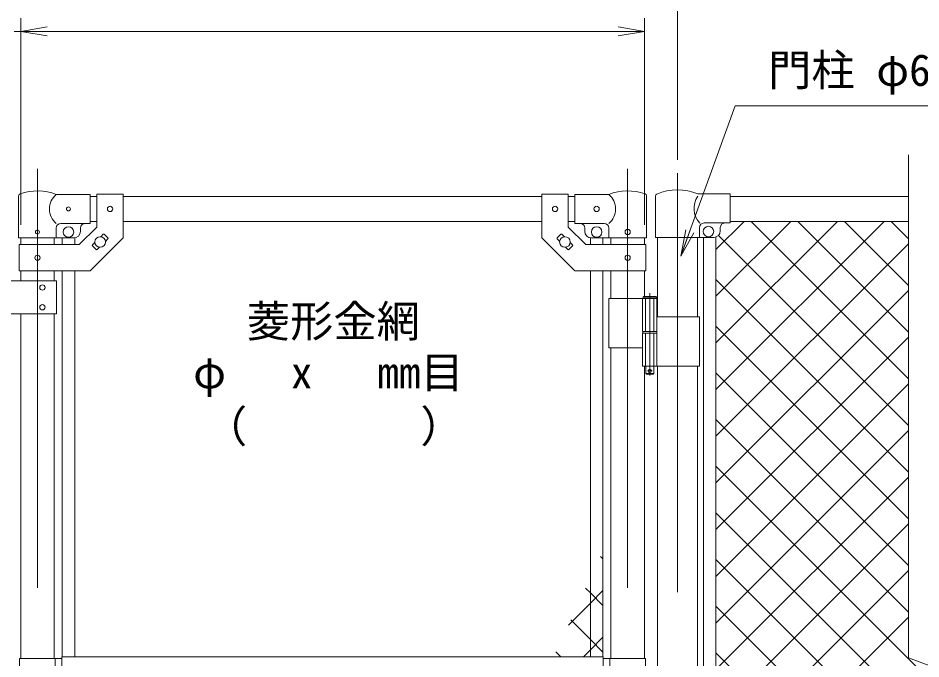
# Model space of a CAD drawing. Units: millimetres, scale not verified. Extents: x -4200 to 4200, y -2970 to 2970.
# Drawn here: x 1243 to 2611, y 760 to 1732 of the extents above; entities that cross this region are included whole.
import ezdxf
from ezdxf.enums import TextEntityAlignment as Align

# ---------------------------------------------------------------- set-up
doc = ezdxf.new("R2010")
doc.units = ezdxf.units.MM
doc.header["$LTSCALE"] = 20
doc.linetypes.add('DASHED', pattern=[7.5, 6, -1.5])
doc.linetypes.add('USER1', pattern=[50.8, 31.75, -6.35, 6.35, -6.35])
for name, color, linetype, lineweight in [('0-1_D-BMK', 2, 'USER1', 13), ('0-2_D-STR1', 1, 'Continuous', 18), ('0-3_D-STR3', 3, 'Continuous', 13), ('0-4_D-STR-DIM', 7, 'Continuous', 9), ('0-5_0', 3, 'Continuous', 18), ('0-6_D-STR-TXT', 7, 'Continuous', 9), ('0-7_D-STR2', 7, 'Continuous', 9)]:
    doc.layers.add(name, color=color, linetype=linetype, lineweight=lineweight)
doc.styles.add('ＭＳ ゴシック', font='')
doc.styles.get('ＭＳ ゴシック').set_extended_font_data('MS Gothic')

# ---------------------------------------------------------------- blocks, each defined once
blk = doc.blocks.new('_Open')
at = {"layer": '0-5_0', "color": 7, "lineweight": 9}
blk.add_line((-20, 3.33), (0, 0), dxfattribs=at)
blk.add_lwpolyline([(-20, -3.33), (0, 0), (-20, 0)], dxfattribs=at)

msp = doc.modelspace()

# ---------------------------------------------------------------- linework, layer by layer
at = {"layer": '0-1_D-BMK'}
for p, q in [((1272.39, 1503.1), (1272.39, -35.29)), ((2166.59, 1503.1), (2166.59, -35.29)), ((2241.99, 1496.61), (2241.99, -120.04)), ((2200.15, 1314.79), (2200.15, 1189.9)), ((2196.52, 1196.87), (2203.78, 1196.87))]:
    msp.add_line(p, q, dxfattribs=at)
at = {"layer": '0-2_D-STR1'}
for p, q in [((1362.39, 1461.37), (1352.39, 1461.37)), ((2036.59, 1461.37), (1402.39, 1461.37)), ((2086.59, 1461.37), (2076.59, 1461.37)), ((2321.99, 1461.37), (2591.99, 1461.37)), ((1362.39, 1423.37), (1352.39, 1423.37)), ((2036.59, 1423.37), (1402.39, 1423.37)), ((2086.59, 1423.37), (2076.59, 1423.37)), ((2321.99, 1423.37), (2591.99, 1423.37)), ((1246.99, 1398.37), (1246.99, 1388.32)), ((1297.79, 1398.37), (1297.79, 1388.32)), ((2141.19, 1398.37), (2141.19, 1388.32)), ((2191.99, 1398.37), (2191.99, 1388.32)), ((2211.74, 1399.07), (2211.74, 1278.87)), ((2272.24, 1399.07), (2272.24, 1278.87)), ((1246.99, 1348.32), (1246.99, 1333.32)), ((1297.79, 1348.32), (1297.79, 1333.32)), ((2141.19, 1348.32), (2141.19, 1306.87)), ((2191.99, 1348.32), (2191.99, 1309.87)), ((1246.99, 1283.32), (1246.99, 761.37)), ((1297.79, 1283.32), (1297.79, 761.37)), ((2141.19, 1231.87), (2141.19, 761.37)), ((2191.99, 1203.87), (2191.99, 761.37)), ((2211.74, 1203.87), (2211.74, 746.87)), ((2272.24, 1203.87), (2272.24, 746.87))]:
    msp.add_line(p, q, dxfattribs=at)
at = {"layer": '0-3_D-STR3'}
for p, q in [((1352.39, 1464.37), (1300.94, 1464.37)), ((1352.39, 1464.37), (1352.39, 1420.37)), ((1362.39, 1464.57), (1362.39, 1414.89)), ((1362.39, 1464.57), (1402.39, 1464.57)), ((1402.39, 1464.57), (1402.39, 1398.32)), ((2036.59, 1464.57), (2036.59, 1398.32)), ((2076.59, 1464.57), (2036.59, 1464.57)), ((2076.59, 1464.57), (2076.59, 1414.89)), ((2086.59, 1464.37), (2138.04, 1464.37)), ((2086.59, 1464.37), (2086.59, 1420.37)), ((2273.12, 1465.07), (2321.99, 1465.07)), ((2321.99, 1421.07), (2321.99, 1465.07)), ((1243.84, 1398.37), (1243.84, 1462.06)), ((2195.14, 1398.37), (2195.14, 1462.06)), ((2208.59, 1461.92), (2208.59, 1399.07)), ((1300.94, 1398.37), (1300.94, 1413.37)), ((1352.39, 1420.37), (1307.94, 1420.37)), ((1335.82, 1388.32), (1362.39, 1414.89)), ((1337.39, 1413.37), (1337.39, 1408.37)), ((2103.16, 1388.32), (2076.59, 1414.89)), ((2086.59, 1420.37), (2131.04, 1420.37)), ((2101.59, 1413.37), (2101.59, 1408.37)), ((2138.04, 1398.37), (2138.04, 1413.37)), ((2275.39, 1414.07), (2275.39, 1399.07)), ((2282.39, 1421.07), (2321.99, 1421.07)), ((2306.99, 1409.07), (2306.99, 1414.07)), ((1243.84, 1398.37), (1300.94, 1398.37)), ((1300.94, 1398.37), (1327.39, 1398.37)), ((1309.89, 1398.37), (1309.89, 1388.32)), ((1328.89, 1398.37), (1328.89, 1388.32)), ((1368.27, 1400.27), (1371.99, 1403.98)), ((1373.4, 1403.98), (1379.06, 1398.33)), ((1375.34, 1393.2), (1379.06, 1396.91)), ((2065.58, 1403.98), (2059.92, 1398.33)), ((2063.64, 1393.2), (2059.92, 1396.91)), ((2070.71, 1400.27), (2066.99, 1403.98)), ((2110.09, 1398.37), (2110.09, 1388.32)), ((2138.04, 1398.37), (2111.59, 1398.37)), ((2129.09, 1398.37), (2129.09, 1388.32)), ((2195.14, 1398.37), (2138.04, 1398.37)), ((2208.59, 1399.07), (2296.99, 1399.07)), ((2281.34, 746.87), (2281.34, 1399.07)), ((2300.34, 746.87), (2300.34, 1399.65)), ((1244.69, 1388.32), (1335.82, 1388.32)), ((1244.69, 1388.32), (1244.69, 1348.32)), ((1355.72, 1387.72), (1359.44, 1391.44)), ((1355.72, 1386.31), (1361.38, 1380.65)), ((1362.79, 1380.65), (1366.51, 1384.37)), ((2076.19, 1380.65), (2072.47, 1384.37)), ((2083.26, 1386.31), (2077.6, 1380.65)), ((2083.26, 1387.72), (2079.54, 1391.44)), ((2194.29, 1388.32), (2103.16, 1388.32)), ((2194.29, 1388.32), (2194.29, 1348.32)), ((1309.89, 1348.32), (1309.89, 763.87)), ((1328.89, 1348.32), (1328.89, 763.87)), ((2110.09, 1348.32), (2110.09, 763.87)), ((2129.09, 1348.32), (2129.09, 763.87)), ((1301.39, 1333.32), (1181.39, 1333.32)), ((1301.39, 1333.32), (1301.39, 1283.32)), ((2138.04, 1306.87), (2138.04, 1231.87)), ((2138.04, 1306.87), (2210.95, 1306.87)), ((2189.35, 1306.87), (2189.35, 1256.87)), ((2210.15, 1308.87), (2190.15, 1308.87)), ((2191.15, 1309.87), (2209.15, 1309.87)), ((2210.15, 1308.87), (2209.15, 1309.87)), ((2210.15, 1308.87), (2210.15, 1306.87)), ((2210.95, 1306.87), (2210.95, 1256.87)), ((1301.39, 1283.32), (1181.39, 1283.32)), ((2210.95, 1278.87), (2275.29, 1278.87)), ((2275.29, 1278.87), (2275.29, 1203.87)), ((2189.35, 1256.87), (2210.95, 1256.87)), ((2189.35, 1253.87), (2210.95, 1253.87)), ((2189.35, 1253.87), (2189.35, 1203.87)), ((2189.65, 1256.87), (2189.65, 1253.87)), ((2189.65, 1253.87), (2210.65, 1253.87)), ((2210.65, 1256.87), (2210.65, 1253.87)), ((2210.95, 1253.87), (2210.95, 1203.87)), ((2138.04, 1231.87), (2189.24, 1231.87)), ((2189.35, 1203.87), (2275.29, 1203.87)), ((2194.15, 1203.87), (2194.15, 1192.87)), ((2195.15, 1191.87), (2194.15, 1192.87)), ((2195.15, 1191.87), (2205.15, 1191.87)), ((2205.15, 1191.87), (2206.15, 1192.87)), ((1245.39, 761.37), (1245.39, 742.87)), ((1245.39, 761.37), (1309.49, 761.37)), ((1299.39, 761.37), (1299.39, 742.87)), ((1309.49, 763.87), (2129.49, 763.87)), ((1309.49, 742.87), (1309.49, 763.87)), ((2129.49, 708.87), (2129.49, 763.87)), ((2193.59, 761.37), (2129.49, 761.37)), ((2139.59, 761.37), (2139.59, 711.37)), ((2193.59, 761.37), (2193.59, 711.37))]:
    msp.add_line(p, q, dxfattribs=at)
at = {"layer": '0-3_D-STR3', "linetype": 'DASHED'}
for p, q in [((2193.85, 1306.87), (2193.85, 1256.87)), ((2206.45, 1306.87), (2206.45, 1256.87)), ((2193.85, 1253.87), (2193.85, 1203.87)), ((2206.45, 1253.87), (2206.45, 1203.87))]:
    msp.add_line(p, q, dxfattribs=at)
at = {"layer": '0-3_D-STR3'}
for points in [[(1244.69, 1348.32), (1352.39, 1348.32), (1402.39, 1398.32)], [(2194.29, 1348.32), (2086.59, 1348.32), (2036.59, 1398.32)], [(2191.15, 1309.87), (2190.15, 1308.87), (2190.15, 1306.87)], [(2206.15, 1203.87), (2206.15, 1192.87), (2194.15, 1192.87)]]:
    msp.add_lwpolyline(points, dxfattribs=at)
for centre, radius in [((1319.39, 1442.37), 3), ((1382.39, 1442.32), 4), ((2056.59, 1442.32), 4), ((2119.59, 1442.37), 4), ((1272.39, 1407.37), 3), ((1319.39, 1407.37), 8), ((2119.59, 1407.37), 8), ((2166.59, 1407.37), 4), ((2288.99, 1408.07), 8), ((1367.39, 1392.32), 8), ((2071.59, 1392.32), 8), ((1272.39, 1368.32), 4), ((2166.59, 1368.32), 4), ((1279.9, 1323.32), 4), ((1279.9, 1293.32), 4), ((2200.15, 1196.87), 2.5)]:
    msp.add_circle(centre, radius, dxfattribs=at)
for centre, radius, start, end in [((1247.14, 1462.06), 3.3, 109.22051, 180), ((1272.39, 1389.64), 80, 69.0916, 109.22051), ((1319.14, 1442.37), 28.55, 129.59418, 230.40582), ((2166.59, 1389.64), 80, 70.77949, 110.9084), ((2119.84, 1442.37), 28.55, 309.59418, 50.40582), ((2191.84, 1462.06), 3.3, 0, 70.77949), ((2211.89, 1461.92), 3.3, 113.10629, 180), ((2241.99, 1391.37), 80, 67.09875, 113.10629), ((2300.52, 1443.12), 33.4, 146.35914, 222.2959), ((1307.94, 1413.37), 7, 90, 180), ((1344.39, 1413.37), 7, 90, 180), ((2094.59, 1413.37), 7, 0, 90), ((2131.04, 1413.37), 7, 0, 90), ((2282.39, 1414.07), 7, 90, 180), ((2296.99, 1409.07), 10, 270, 0), ((2313.99, 1414.07), 7, 90, 180), ((1327.39, 1408.37), 10, 270, 0), ((1372.69, 1403.28), 1, 45, 135), ((1378.35, 1397.62), 1, 315, 45), ((2060.63, 1397.62), 1, 135, 225), ((2066.29, 1403.28), 1, 45, 135), ((2111.59, 1408.37), 10, 180, 270), ((1356.43, 1387.01), 1, 135, 225), ((2082.55, 1387.01), 1, 315, 45), ((1362.09, 1381.36), 1, 225, 315), ((2076.89, 1381.36), 1, 225, 315)]:
    msp.add_arc(centre, radius, start, end, dxfattribs=at)
at = {"layer": '0-4_D-STR-DIM'}
for p, q in [((2241.99, 1516.61), (2241.99, 1851.37)), ((1246.99, 1418.37), (1246.99, 1731.37)), ((1246.99, 1418.37), (1246.99, 1731.37)), ((2191.99, 1418.37), (2191.99, 1731.37)), ((1236.99, 1711.37), (1246.99, 1711.37)), ((1286.99, 1711.37), (2151.99, 1711.37)), ((1286.99, 1711.37), (1326.99, 1711.37)), ((2591.99, 762.02), (2591.99, 1524.37)), ((2627.23, 749.19), (2591.99, 762.02))]:
    msp.add_line(p, q, dxfattribs=at)
at = {"layer": '0-6_D-STR-TXT'}
msp.add_lwpolyline([(2862.89, 1598.46), (2329.73, 1598.46), (2247.8, 1372.73)], dxfattribs=at)
at = {"layer": '0-7_D-STR2'}
for p, q in [((2300.34, 1380.65), (2343.06, 1423.37)), ((2300.34, 1309.94), (2413.77, 1423.37)), ((2300.34, 1239.23), (2484.48, 1423.37)), ((2300.34, 1168.52), (2555.19, 1423.37)), ((2591.99, 1185.11), (2353.74, 1423.37)), ((2591.99, 1255.82), (2424.45, 1423.37)), ((2591.99, 1326.53), (2495.16, 1423.37)), ((2591.99, 1397.25), (2565.87, 1423.37)), ((2591.99, 1114.4), (2304.2, 1402.19)), ((2300.34, 1097.81), (2591.99, 1389.46)), ((2591.99, 1043.69), (2300.34, 1335.34)), ((2300.34, 1027.1), (2591.99, 1318.75)), ((2591.99, 972.98), (2300.34, 1264.63)), ((2300.34, 956.39), (2591.99, 1248.04)), ((2591.99, 902.27), (2300.34, 1193.92)), ((2300.34, 885.67), (2591.99, 1177.32)), ((2591.99, 831.56), (2300.34, 1123.21)), ((2300.34, 814.96), (2591.99, 1106.61)), ((2609.94, 742.9), (2300.34, 1052.5)), ((2302.95, 746.87), (2591.99, 1035.9)), ((2363.17, 736.37), (2591.99, 965.19)), ((2129.09, 912.29), (2125.41, 915.96)), ((2475.05, 736.37), (2300.34, 911.08)), ((2433.88, 736.37), (2591.99, 894.48)), ((2110.09, 860.57), (2102.93, 867.74)), ((2129.09, 841.57), (2110.09, 860.57)), ((2404.34, 736.37), (2300.34, 840.37)), ((2504.59, 736.37), (2591.99, 823.77)), ((2110.09, 789.86), (2080.44, 819.51)), ((2129.09, 770.86), (2110.09, 789.86)), ((2065.38, 763.87), (2057.95, 771.29)), ((2323.13, 746.87), (2300.34, 769.66))]:
    msp.add_line(p, q, dxfattribs=at)
for points in [[(2558.1, 724.03), (2545.76, 736.37), (2300.34, 981.79)], [(2076.81, 811.74), (2110.09, 845.02), (2129.09, 864.02)], [(2099.65, 763.87), (2110.09, 774.31), (2129.09, 793.31)]]:
    msp.add_lwpolyline(points, dxfattribs=at)

# ---------------------------------------------------------------- block references
at = {"layer": '0-4_D-STR-DIM', "xscale": 2, "yscale": 2, "rotation": 180}
msp.add_blockref('_Open', (1246.99, 1711.37), dxfattribs=at)
msp.add_blockref('_Open', (1246.99, 1711.37), dxfattribs=at)
at = {"layer": '0-4_D-STR-DIM', "xscale": 2, "yscale": 2}
msp.add_blockref('_Open', (2191.99, 1711.37), dxfattribs=at)
at = {"layer": '0-6_D-STR-TXT', "xscale": 2, "yscale": 2, "rotation": 250.05227}
msp.add_blockref('_Open', (2247.12, 1370.85), dxfattribs=at)

# ---------------------------------------------------------------- texts
at = {"layer": '0-6_D-STR-TXT', "style": 'ＭＳ ゴシック'}
for s, p in [('門柱 φ60.5x2.3', (2379.38, 1614.35)), ('菱形金網', (1589.54, 1233.77)), ('φ\u3000 x\u3000 mm目', (1508.32, 1156.18)), ('（\u3000\u3000\u3000\u3000）', (1524.57, 1074.53))]:
    msp.add_text(s, height=48.09, dxfattribs=at).set_placement(p, align=Align.BOTTOM_LEFT)

doc.saveas('drawing.dxf')
